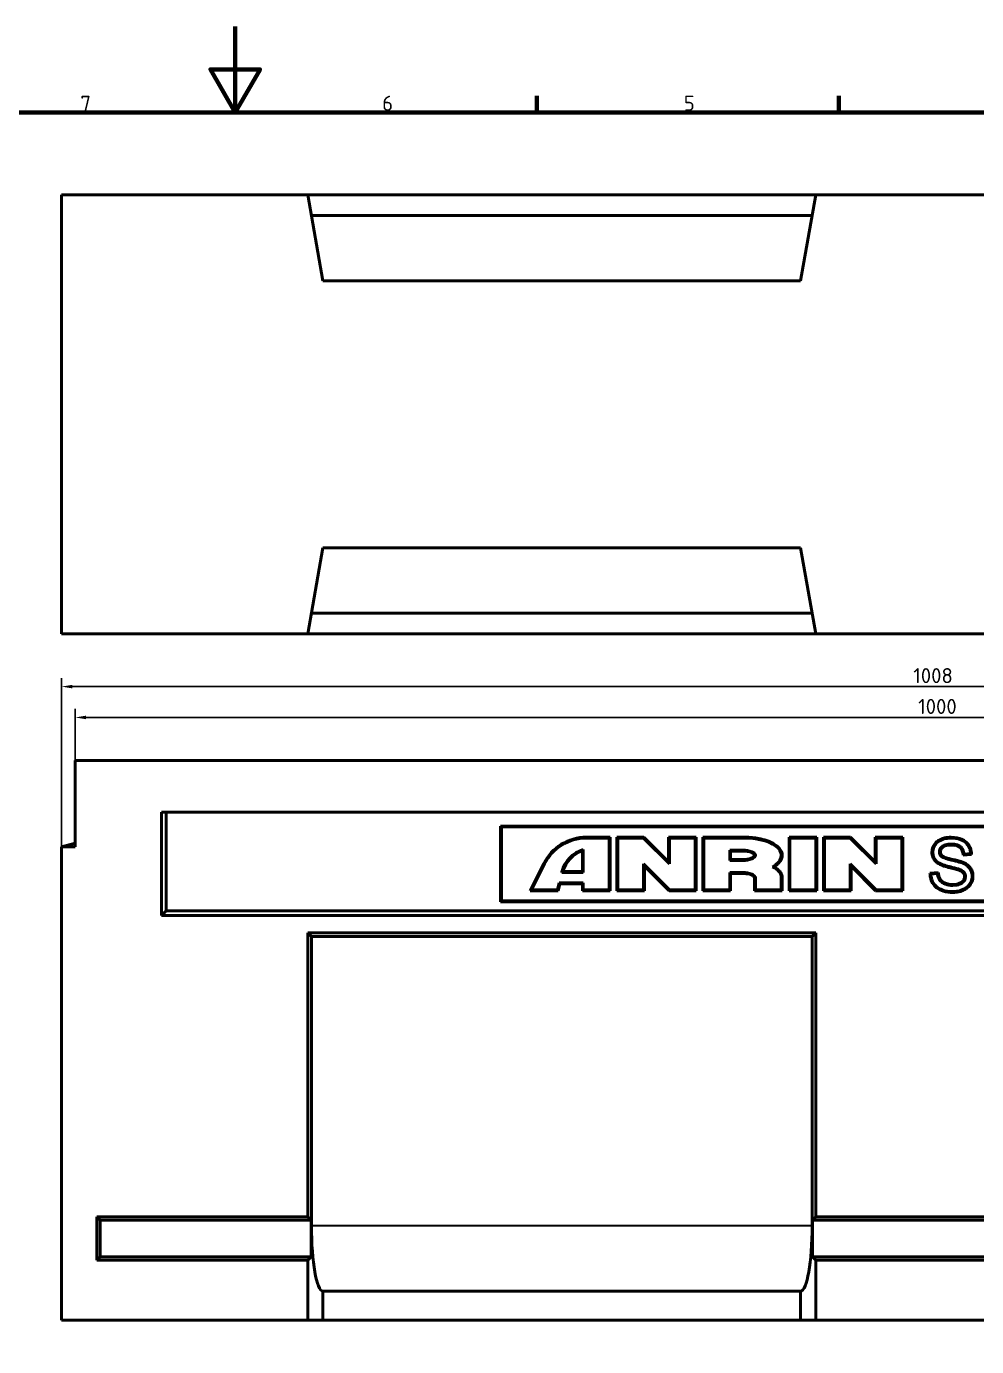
# Model space of a CAD drawing. Header units: millimetres. Extents: x 0 to 3089, y -40 to 1485.
# Drawn here: x 930 to 1482, y 718 to 1485 of the extents above; entities that cross this region are included whole.
import ezdxf

# ---------------------------------------------------------------- set-up
doc = ezdxf.new("R2010")
doc.units = ezdxf.units.MM
doc.header["$LTSCALE"] = 2.5
for name, color, linetype, lineweight in [('Bemaßung (ISO)', 7, 'Continuous', 25), ('Rahmen (ISO)', 7, 'Continuous', 70), ('Sichtbar (ISO)', 7, 'Continuous', 50), ('Sichtbar schmal (ISO)', 7, 'Continuous', 35)]:
    doc.layers.add(name, color=color, linetype=linetype, lineweight=lineweight)
doc.styles.add('Notiztext (DIN)', font='isocpeur.ttf')
doc.styles.add('TXT 3_5', font='isocpeur.ttf')
doc.dimstyles.new('Anrin Standard (DIN)', dxfattribs={"dimscale": 2.5, "dimtxt": 3.5, "dimasz": 2.5, "dimexe": 2, "dimexo": 0, "dimgap": 0.8, "dimtad": 1, "dimrnd": 1e-08, "dimtxsty": 'TXT 3_5', "dimcen": 0.09, "dimdle": 10, "dimclrd": 256, "dimclre": 256, "dimadec": 0, "dimazin": 2, "dimtfac": 0.714286, "dimtmove": 0, "dimatfit": 3, "dimfxl": 1, "dimtolj": 1, "dimlwd": -1, "dimlwe": -1, "dimarcsym": 0})

# ---------------------------------------------------------------- blocks, each defined once
blk = doc.blocks.new('Ränder Standardrahmen')
at = {"layer": 'Rahmen (ISO)'}
for p, q in [((490.58, 574), (490.58, 577.9)), ((560.67, 574), (560.67, 577.9))]:
    blk.add_line(p, q, dxfattribs=at)
at = {"layer": 'Rahmen (ISO)', "flags": 128}
for points in [[(420.5, 594), (420.5, 574), (414.73, 584), (426.27, 584), (420.5, 574)], [(20, 20), (20, 574), (821, 574), (821, 20), (20, 20)]]:
    blk.add_lwpolyline(points, dxfattribs=at)
at = {"layer": 'Rahmen (ISO)', "char_height": 3.5, "attachment_point": 7, "style": 'Notiztext (DIN)'}
for s, insert in [('7', (384.53, 574.4)), ('6', (454.62, 574.4)), ('5', (524.7, 574.4))]:
    blk.add_mtext(s, dxfattribs=dict(at, insert=insert))
blk = doc.blocks.new('*D30')
at = {"layer": 'Bemaßung (ISO)', "transparency": 16777216}
for p, q in [((958.37, 1058.7), (958.37, 1088.76)), ((1958.37, 1058.7), (1958.37, 1088.76)), ((1952.12, 1083.76), (964.62, 1083.76))]:
    blk.add_line(p, q, dxfattribs=at)
for points in [[(964.62, 1084.81), (964.62, 1082.72), (958.37, 1083.76)], [(1952.12, 1084.81), (1952.12, 1082.72), (1958.37, 1083.76)]]:
    blk.add_solid(points, dxfattribs=at)
at = {"layer": 'Defpoints', "color": 0, "transparency": 16777216}
for p in [(958.37, 1083.76), (958.37, 1058.7), (1958.37, 1058.7)]:
    blk.add_point(p, dxfattribs=at)
at = {"layer": 'Bemaßung (ISO)', "color": 0, "transparency": 16777216, "insert": (1447.84, 1094.51), "char_height": 8.75, "attachment_point": 1, "style": 'TXT 3_5'}
blk.add_mtext('\\A1;1000', dxfattribs=at)
blk = doc.blocks.new('*D35')
at = {"layer": 'Bemaßung (ISO)', "transparency": 16777216}
for p, q in [((950.37, 1008.7), (950.37, 1106.66)), ((1958.37, 1053.7), (1958.37, 1106.66)), ((956.62, 1101.66), (1952.12, 1101.66))]:
    blk.add_line(p, q, dxfattribs=at)
for points in [[(956.62, 1102.7), (956.62, 1100.62), (950.37, 1101.66)], [(1952.12, 1102.7), (1952.12, 1100.62), (1958.37, 1101.66)]]:
    blk.add_solid(points, dxfattribs=at)
at = {"layer": 'Defpoints', "color": 0, "transparency": 16777216}
for p in [(1958.37, 1101.66), (1958.37, 1053.7), (950.37, 1008.7)]:
    blk.add_point(p, dxfattribs=at)
at = {"layer": 'Bemaßung (ISO)', "color": 0, "transparency": 16777216, "insert": (1444.99, 1112.41), "char_height": 8.75, "attachment_point": 1, "style": 'TXT 3_5'}
blk.add_mtext('\\A1;1008', dxfattribs=at)

msp = doc.modelspace()

# ---------------------------------------------------------------- linework, layer by layer
at = {"layer": 'Sichtbar (ISO)'}
for p, q in [((1958.367, 1387.277), (950.367, 1387.277)), ((950.367, 1132.277), (950.367, 1387.277)), ((1102.183, 1337.277), (1093.367, 1387.277)), ((1388.367, 1387.277), (1379.55, 1337.277)), ((1095.483, 1375.277), (1386.251, 1375.277)), ((1379.55, 1337.277), (1102.183, 1337.277)), ((1093.367, 1132.277), (1102.183, 1182.277)), ((1102.183, 1182.277), (1379.55, 1182.277)), ((1379.55, 1182.277), (1388.367, 1132.277)), ((1095.483, 1144.277), (1386.251, 1144.277)), ((950.367, 1132.277), (1958.367, 1132.277)), ((958.367, 1008.703), (958.367, 1058.703)), ((1958.367, 1058.703), (958.367, 1058.703)), ((1008.367, 968.703), (1008.367, 1028.703)), ((1008.367, 1028.703), (1908.367, 1028.703)), ((1011.046, 971.383), (1011.046, 1028.703)), ((1205.367, 976.703), (1205.367, 1020.703)), ((1205.367, 1020.703), (1711.367, 1020.703)), ((1205.367, 1020.703), (1205.896, 1020.174)), ((1205.896, 1020.174), (1205.896, 977.232)), ((1710.838, 1020.174), (1205.896, 1020.174)), ((1255.137, 1014.232), (1268.896, 1014.232)), ((1268.367, 1013.703), (1255.137, 1013.703)), ((1268.896, 1014.232), (1268.367, 1013.703)), ((1268.367, 983.703), (1268.367, 1013.703)), ((1268.896, 1014.232), (1268.896, 983.174)), ((1272.838, 983.174), (1272.838, 1014.232)), ((1272.838, 1014.232), (1273.367, 1013.703)), ((1272.838, 1014.232), (1288.586, 1014.232)), ((1273.367, 1013.703), (1273.367, 983.703)), ((1288.367, 1013.703), (1273.367, 1013.703)), ((1288.586, 1014.232), (1288.367, 1013.703)), ((1303.367, 998.703), (1288.367, 1013.703)), ((1288.586, 1014.232), (1302.838, 999.98)), ((1302.838, 1014.232), (1318.896, 1014.232)), ((1302.838, 1014.232), (1303.367, 1013.703)), ((1302.838, 999.98), (1302.838, 1014.232)), ((1318.367, 1013.703), (1303.367, 1013.703)), ((1303.367, 1013.703), (1303.367, 998.703)), ((1318.896, 1014.232), (1318.367, 1013.703)), ((1318.367, 983.703), (1318.367, 1013.703)), ((1318.896, 1014.232), (1318.896, 983.174)), ((1322.838, 1014.232), (1347.367, 1014.232)), ((1322.838, 1014.232), (1323.367, 1013.703)), ((1322.838, 983.174), (1322.838, 1014.232)), ((1347.367, 1013.703), (1323.367, 1013.703)), ((1323.367, 1013.703), (1323.367, 983.703)), ((1372.838, 1014.232), (1388.896, 1014.232)), ((1372.838, 1014.232), (1373.367, 1013.703)), ((1372.838, 983.174), (1372.838, 1014.232)), ((1388.367, 1013.703), (1373.367, 1013.703)), ((1373.367, 1013.703), (1373.367, 983.703)), ((1388.896, 1014.232), (1388.367, 1013.703)), ((1388.367, 983.703), (1388.367, 1013.703)), ((1388.896, 1014.232), (1388.896, 983.174)), ((1392.838, 983.174), (1392.838, 1014.232)), ((1392.838, 1014.232), (1393.367, 1013.703)), ((1392.838, 1014.232), (1408.586, 1014.232)), ((1393.367, 1013.703), (1393.367, 983.703)), ((1408.367, 1013.703), (1393.367, 1013.703)), ((1408.586, 1014.232), (1408.367, 1013.703)), ((1423.367, 998.703), (1408.367, 1013.703)), ((1408.586, 1014.232), (1422.838, 999.98)), ((1422.838, 1014.232), (1438.896, 1014.232)), ((1422.838, 1014.232), (1423.367, 1013.703)), ((1422.838, 999.98), (1422.838, 1014.232)), ((1438.367, 1013.703), (1423.367, 1013.703)), ((1423.367, 1013.703), (1423.367, 998.703)), ((1438.896, 1014.232), (1438.367, 1013.703)), ((1438.367, 983.703), (1438.367, 1013.703)), ((1438.896, 1014.232), (1438.896, 983.174)), ((958.367, 1010.847), (950.367, 1008.703)), ((950.367, 733.703), (950.367, 1008.703)), ((958.367, 1008.703), (950.367, 1008.703)), ((1252.838, 994.232), (1252.838, 1006.273)), ((1253.367, 1006.992), (1253.367, 993.703)), ((1338.367, 1006.703), (1345.867, 1006.703)), ((1338.896, 1006.174), (1338.367, 1006.703)), ((1338.367, 1000.703), (1338.367, 1006.703)), ((1338.896, 1006.174), (1338.896, 1001.232)), ((1345.867, 1006.174), (1338.896, 1006.174)), ((1474.449, 1004.443), (1473.976, 1003.875)), ((1478.791, 1004.252), (1473.976, 1003.875)), ((1474.449, 1004.443), (1478.245, 1004.74)), ((1478.245, 1004.74), (1478.791, 1004.252)), ((1222.511, 983.174), (1230.394, 998.94)), ((1230.867, 998.703), (1223.367, 983.703)), ((1288.367, 983.703), (1288.367, 998.703)), ((1288.367, 998.703), (1303.367, 983.703)), ((1288.896, 997.426), (1288.367, 998.703)), ((1288.896, 997.426), (1288.896, 983.174)), ((1303.148, 983.174), (1288.896, 997.426)), ((1302.838, 999.98), (1303.367, 998.703)), ((1338.896, 1001.232), (1338.367, 1000.703)), ((1345.867, 1000.703), (1338.367, 1000.703)), ((1338.896, 1001.232), (1345.867, 1001.232)), ((1408.367, 983.703), (1408.367, 998.703)), ((1408.367, 998.703), (1423.367, 983.703)), ((1408.896, 997.426), (1408.367, 998.703)), ((1408.896, 997.426), (1408.896, 983.174)), ((1423.148, 983.174), (1408.896, 997.426)), ((1422.838, 999.98), (1423.367, 998.703)), ((1240.867, 993.703), (1240.971, 994.121)), ((1241.298, 994.04), (1240.867, 993.703)), ((1253.367, 993.703), (1240.867, 993.703)), ((1241.546, 994.232), (1252.838, 994.232)), ((1252.838, 994.232), (1253.367, 993.703)), ((1338.367, 983.703), (1338.367, 993.703)), ((1338.367, 993.703), (1345.867, 993.703)), ((1338.896, 993.174), (1338.367, 993.703)), ((1338.896, 993.174), (1338.896, 983.174)), ((1345.867, 993.174), (1338.896, 993.174)), ((1352.838, 983.174), (1352.838, 990.703)), ((1353.367, 990.703), (1353.367, 983.703)), ((1368.367, 983.703), (1368.367, 990.703)), ((1368.896, 990.703), (1368.896, 983.174)), ((1454.698, 993.311), (1459.455, 993.717)), ((1454.698, 993.311), (1455.242, 992.827)), ((1458.992, 993.147), (1455.242, 992.827)), ((1458.992, 993.147), (1459.455, 993.717)), ((1471.797, 995.548), (1471.607, 995.054)), ((1222.511, 983.174), (1223.367, 983.703)), ((1238.78, 983.174), (1222.511, 983.174)), ((1223.367, 983.703), (1238.367, 983.703)), ((1238.367, 983.703), (1239.367, 987.703)), ((1238.78, 983.174), (1238.367, 983.703)), ((1239.78, 987.174), (1238.78, 983.174)), ((1239.367, 987.703), (1253.367, 987.703)), ((1239.78, 987.174), (1239.367, 987.703)), ((1252.838, 987.174), (1239.78, 987.174)), ((1252.838, 987.174), (1253.367, 987.703)), ((1252.838, 983.174), (1252.838, 987.174)), ((1252.838, 983.174), (1253.367, 983.703)), ((1268.896, 983.174), (1252.838, 983.174)), ((1253.367, 987.703), (1253.367, 983.703)), ((1253.367, 983.703), (1268.367, 983.703)), ((1268.896, 983.174), (1268.367, 983.703)), ((1272.838, 983.174), (1273.367, 983.703)), ((1288.896, 983.174), (1272.838, 983.174)), ((1273.367, 983.703), (1288.367, 983.703)), ((1288.896, 983.174), (1288.367, 983.703)), ((1303.148, 983.174), (1303.367, 983.703)), ((1318.896, 983.174), (1303.148, 983.174)), ((1303.367, 983.703), (1318.367, 983.703)), ((1318.896, 983.174), (1318.367, 983.703)), ((1322.838, 983.174), (1323.367, 983.703)), ((1338.896, 983.174), (1322.838, 983.174)), ((1323.367, 983.703), (1338.367, 983.703)), ((1338.896, 983.174), (1338.367, 983.703)), ((1352.838, 983.174), (1353.367, 983.703)), ((1368.896, 983.174), (1352.838, 983.174)), ((1353.367, 983.703), (1368.367, 983.703)), ((1368.896, 983.174), (1368.367, 983.703)), ((1372.838, 983.174), (1373.367, 983.703)), ((1388.896, 983.174), (1372.838, 983.174)), ((1373.367, 983.703), (1388.367, 983.703)), ((1388.896, 983.174), (1388.367, 983.703)), ((1392.838, 983.174), (1393.367, 983.703)), ((1408.896, 983.174), (1392.838, 983.174)), ((1393.367, 983.703), (1408.367, 983.703)), ((1408.896, 983.174), (1408.367, 983.703)), ((1423.148, 983.174), (1423.367, 983.703)), ((1438.896, 983.174), (1423.148, 983.174)), ((1423.367, 983.703), (1438.367, 983.703)), ((1438.896, 983.174), (1438.367, 983.703)), ((1205.367, 976.703), (1205.896, 977.232)), ((1711.367, 976.703), (1205.367, 976.703)), ((1205.896, 977.232), (1710.838, 977.232)), ((1008.367, 968.703), (1011.046, 971.383)), ((1908.367, 968.703), (1008.367, 968.703)), ((1905.687, 971.383), (1011.046, 971.383)), ((1093.367, 958.703), (1388.367, 958.703)), ((1093.367, 958.703), (1095.483, 956.587)), ((1093.367, 793.703), (1093.367, 958.703)), ((1386.251, 956.587), (1388.367, 958.703)), ((1388.367, 958.703), (1388.367, 793.703)), ((1095.483, 956.587), (1386.251, 956.587)), ((1095.483, 956.587), (1095.483, 788.703)), ((1386.251, 788.703), (1386.251, 956.587)), ((970.867, 793.703), (1093.367, 793.703)), ((970.867, 793.703), (972.806, 791.764)), ((970.867, 768.703), (970.867, 793.703)), ((972.806, 791.764), (1095.306, 791.764)), ((972.806, 770.643), (972.806, 791.764)), ((1095.306, 791.764), (1093.367, 793.703)), ((1095.306, 770.643), (1095.306, 791.764)), ((1388.367, 793.703), (1386.427, 791.764)), ((1386.427, 791.764), (1386.427, 770.643)), ((1386.427, 791.764), (1530.306, 791.764)), ((1388.367, 793.703), (1528.367, 793.703)), ((970.867, 768.703), (972.806, 770.643)), ((1093.367, 768.703), (970.867, 768.703)), ((1095.306, 770.643), (972.806, 770.643)), ((1093.367, 768.703), (1095.306, 770.643)), ((1093.367, 733.703), (1093.367, 768.703)), ((1386.427, 770.643), (1388.367, 768.703)), ((1530.306, 770.643), (1386.427, 770.643)), ((1388.367, 768.703), (1388.367, 733.703)), ((1528.367, 768.703), (1388.367, 768.703)), ((1102.183, 750.703), (1379.55, 750.703)), ((1102.183, 750.703), (1102.183, 733.703)), ((1379.55, 733.703), (1379.55, 750.703)), ((1950.117, 733.703), (950.367, 733.703))]:
    msp.add_line(p, q, dxfattribs=at)
for centre, radius, start, end in [((1255.137, 986.568), 27.664, 90, 153.434949), ((1255.137, 986.568), 27.135, 90, 153.434949), ((1258.367, 989.772), 17.931, 106.191505, 165.963757), ((1258.367, 989.772), 17.402, 108.52528, 165.150233)]:
    msp.add_arc(centre, radius, start, end, dxfattribs=at)
for centre, major_axis, ratio, start_param, end_param in [((1347.367, 1003.703), (21, 0), 0.4761905, 5.5627909, 7.8539816), ((1345.867, 1003.703), (7.5, 0), 0.4, 4.712389, 7.8539816), ((1345.867, 990.703), (22.5, 0), 0.4444444, 0, 0.6949133), ((1345.867, 990.703), (-7.5, 0), 0.4, 3.1415927, 4.712389), ((1102.183, 788.703), (0, -38), 0.176327, 4.712389, 6.2831853), ((1379.55, 788.703), (0, -38), 0.176327, 0, 1.5707963)]:
    msp.add_ellipse(centre, major_axis=major_axis, ratio=ratio, start_param=start_param, end_param=end_param, dxfattribs=at)
for points, knots in [([(1347.367, 1014.232), (1348.715, 1014.232), (1350.07, 1014.171), (1352.718, 1013.927), (1354.026, 1013.745), (1358.622, 1012.864), (1361.559, 1011.84), (1365.296, 1009.676), (1366.463, 1008.732), (1367.893, 1007.005), (1368.364, 1006.217), (1368.856, 1004.659), (1368.939, 1003.948), (1368.81, 1002.516), (1368.606, 1001.836), (1367.889, 1000.376), (1367.319, 999.643), (1365.944, 998.279), (1365.1, 997.652), (1364.216, 997.111)], [0, 0, 0, 0, 0.4044689, 0.4044689, 0.7979851, 0.7979851, 1.8092516, 1.8092516, 2.4455922, 2.4455922, 2.8811641, 2.8811641, 3.2280596, 3.2280596, 3.5699612, 3.5699612, 4.0070151, 4.0070151, 4.4958542, 4.4958542, 4.4958542, 4.4958542]), ([(1455.833, 1005.426), (1455.833, 1006.508), (1456.037, 1007.552), (1456.747, 1009.251), (1457.252, 1010.206), (1458.841, 1011.851), (1459.687, 1012.435), (1461.408, 1013.275), (1462.277, 1013.577), (1464.387, 1014.099), (1465.665, 1014.232), (1466.949, 1014.232)], [0, 0, 0, 0, 0.3247153, 0.3247153, 0.5524761, 0.5524761, 0.7405283, 0.7405283, 0.9005719, 0.9005719, 1.1317105, 1.1317105, 1.1317105, 1.1317105]), ([(1466.949, 1013.703), (1465.919, 1013.703), (1464.892, 1013.615), (1462.642, 1013.167), (1461.723, 1012.813), (1460.204, 1012.129), (1459.351, 1011.58), (1457.744, 1009.993), (1457.236, 1009.048), (1456.552, 1007.414), (1456.362, 1006.439), (1456.362, 1005.426)], [-0.93273721, -0.93273721, -0.93273721, -0.93273721, -0.83602748, -0.83602748, -0.71732403, -0.71732403, -0.53116248, -0.53116248, -0.30395127, -0.30395127, 0, 0, 0, 0]), ([(1466.949, 1014.232), (1469.756, 1014.232), (1471.692, 1013.685), (1474.142, 1012.652), (1475.148, 1012.027), (1476.808, 1010.43), (1477.417, 1009.542), (1478.243, 1007.797), (1478.498, 1006.966), (1478.729, 1005.569), (1478.761, 1005.128), (1478.791, 1004.252)], [0, 0, 0, 0, 0.8420932, 0.8420932, 1.5275606, 1.5275606, 2.166154, 2.166154, 2.6965474, 2.6965474, 3.0229193, 3.0229193, 3.0229193, 3.0229193]), ([(1478.245, 1004.74), (1478.223, 1005.367), (1478.145, 1005.989), (1477.865, 1007.193), (1477.669, 1007.765), (1476.98, 1009.243), (1476.388, 1010.109), (1474.598, 1011.81), (1473.48, 1012.383), (1470.758, 1013.442), (1468.848, 1013.703), (1466.949, 1013.703)], [-1.4077083, -1.4077083, -1.4077083, -1.4077083, -1.2597825, -1.2597825, -1.1165289, -1.1165289, -0.8757501, -0.8757501, -0.5697176, -0.5697176, 0, 0, 0, 0]), ([(1345.867, 1001.232), (1347.653, 1001.232), (1349.362, 1001.495), (1351.288, 1002.178), (1351.785, 1002.432), (1352.39, 1002.879), (1352.566, 1003.06), (1352.739, 1003.323), (1352.799, 1003.439), (1352.843, 1003.664), (1352.842, 1003.754), (1352.8, 1003.954), (1352.753, 1004.057), (1352.603, 1004.296), (1352.468, 1004.447), (1352.001, 1004.834), (1351.608, 1005.067), (1349.773, 1005.842), (1347.877, 1006.174), (1345.867, 1006.174)], [0, 0, 0, 0, 0.5360038, 0.5360038, 0.792815, 0.792815, 0.9662477, 0.9662477, 1.0571426, 1.0571426, 1.1195996, 1.1195996, 1.1940271, 1.1940271, 1.3097533, 1.3097533, 1.4911071, 1.4911071, 1.9715733, 1.9715733, 1.9715733, 1.9715733]), ([(1460.368, 998.441), (1459.344, 998.975), (1458.395, 999.653), (1456.986, 1001.263), (1456.594, 1002.006), (1455.993, 1003.541), (1455.833, 1004.471), (1455.833, 1005.426)], [0.0002661, 0.0002661, 0.0002661, 0.0002661, 0.3468142, 0.3468142, 0.6420018, 0.6420018, 1.0479398, 1.0479398, 1.0479398, 1.0479398]), ([(1456.362, 1005.426), (1456.362, 1004.6), (1456.489, 1003.794), (1456.994, 1002.39), (1457.361, 1001.652), (1458.714, 1000.076), (1459.631, 999.422), (1460.615, 998.909)], [-0.98161497, -0.98161497, -0.98161497, -0.98161497, -0.62291989, -0.62291989, -0.33310625, -0.33310625, 0, 0, 0, 0]), ([(1460.181, 1005.7), (1460.181, 1005.997), (1460.213, 1006.29), (1460.348, 1006.863), (1460.449, 1007.134), (1460.854, 1007.927), (1461.248, 1008.381), (1462.029, 1009.043), (1462.568, 1009.441), (1464.659, 1010.101), (1465.941, 1010.205), (1467.109, 1010.205)], [-1.5073902, -1.5073902, -1.5073902, -1.5073902, -1.2945616, -1.2945616, -1.0852652, -1.0852652, -0.6556262, -0.6556262, -0.3504148, -0.3504148, 0, 0, 0, 0]), ([(1461.347, 1003.025), (1461.152, 1003.201), (1460.975, 1003.395), (1460.672, 1003.814), (1460.549, 1004.034), (1460.262, 1004.724), (1460.181, 1005.207), (1460.181, 1005.7)], [-0.30309749, -0.30309749, -0.30309749, -0.30309749, -0.22417488, -0.22417488, -0.14801654, -0.14801654, 0, 0, 0, 0]), ([(1467.109, 1009.676), (1465.911, 1009.676), (1464.553, 1009.563), (1462.712, 1008.888), (1462.304, 1008.583), (1461.645, 1008.024), (1461.297, 1007.628), (1460.941, 1006.938), (1460.854, 1006.703), (1460.737, 1006.208), (1460.71, 1005.955), (1460.71, 1005.7)], [0, 0, 0, 0, 0.3593294, 0.3593294, 0.587319, 0.587319, 0.9347087, 0.9347087, 1.1030086, 1.1030086, 1.2726754, 1.2726754, 1.2726754, 1.2726754]), ([(1460.71, 1005.7), (1460.71, 1005.278), (1460.777, 1004.863), (1461.023, 1004.272), (1461.129, 1004.084), (1461.386, 1003.73), (1461.535, 1003.567), (1461.699, 1003.42)], [0, 0, 0, 0, 0.12669502, 0.12669502, 0.19177567, 0.19177567, 0.25780652, 0.25780652, 0.25780652, 0.25780652]), ([(1467.109, 1010.205), (1468.247, 1010.205), (1469.449, 1010.088), (1471.48, 1009.416), (1472.064, 1009.006), (1472.948, 1008.27), (1473.374, 1007.733), (1474.129, 1006.288), (1474.353, 1005.368), (1474.449, 1004.443)], [-0.77838503, -0.77838503, -0.77838503, -0.77838503, -0.62400557, -0.62400557, -0.48858141, -0.48858141, -0.27901034, -0.27901034, 0, 0, 0, 0]), ([(1473.976, 1003.875), (1473.859, 1005.005), (1473.782, 1005.56), (1473.217, 1006.973), (1472.879, 1007.52), (1471.945, 1008.477), (1471.414, 1008.801), (1470.313, 1009.277), (1469.698, 1009.435), (1468.436, 1009.636), (1467.765, 1009.676), (1467.109, 1009.676)], [0.0919547, 0.0919547, 0.0919547, 0.0919547, 0.5190072, 0.5190072, 0.8398661, 0.8398661, 1.1761025, 1.1761025, 1.5377373, 1.5377373, 1.9198678, 1.9198678, 1.9198678, 1.9198678]), ([(1363.149, 997.106), (1363.427, 997.107), (1363.697, 997.108), (1364.046, 997.11), (1364.131, 997.11), (1364.216, 997.111)], [-0.47626745, -0.47626745, -0.47626745, -0.47626745, -0.2370083, -0.2370083, -0.15802827, -0.15802827, -0.15802827, -0.15802827]), ([(1364.216, 997.111), (1365.559, 996.306), (1366.645, 995.409), (1367.881, 993.892), (1368.26, 993.286), (1368.764, 992.009), (1368.896, 991.366), (1368.896, 990.703)], [0.0959839, 0.0959839, 0.0959839, 0.0959839, 0.5859288, 0.5859288, 0.8649168, 0.8649168, 1.1257444, 1.1257444, 1.1257444, 1.1257444]), ([(1471.607, 995.054), (1470.891, 995.337), (1469.666, 995.691), (1465.286, 996.76), (1462.131, 997.5), (1460.368, 998.441)], [0.00486551, 0.00486551, 0.00486551, 0.00486551, 0.22937539, 0.22937539, 0.38148387, 0.38148387, 0.38148387, 0.38148387]), ([(1460.615, 998.909), (1462.334, 997.991), (1465.539, 997.25), (1469.467, 996.276), (1471.029, 995.852), (1471.797, 995.548)], [-0.54579006, -0.54579006, -0.54579006, -0.54579006, -0.2475967, -0.2475967, 0, 0, 0, 0]), ([(1461.699, 1003.42), (1461.67, 1003.387), (1461.64, 1003.354), (1461.524, 1003.223), (1461.434, 1003.123), (1461.347, 1003.025)], [0.15078842, 0.15078842, 0.15078842, 0.15078842, 0.22650855, 0.22650855, 0.45414353, 0.45414353, 0.45414353, 0.45414353]), ([(1474.038, 998.978), (1473.19, 999.364), (1471.972, 999.735), (1468.949, 1000.563), (1467.403, 1000.865), (1464.554, 1001.596), (1463.144, 1002.016), (1461.87, 1002.651), (1461.57, 1002.828), (1461.347, 1003.025)], [-0.92605034, -0.92605034, -0.92605034, -0.92605034, -0.72661213, -0.72661213, -0.37418769, -0.37418769, -0.08936647, -0.08936647, 0, 0, 0, 0]), ([(1461.699, 1003.42), (1461.887, 1003.255), (1462.146, 1003.109), (1463.033, 1002.647), (1464.045, 1002.318), (1466.263, 1001.672), (1467.49, 1001.431), (1472.503, 1000.206), (1473.702, 999.712), (1474.259, 999.458)], [0.0002768, 0.0002768, 0.0002768, 0.0002768, 0.0751466, 0.0751466, 0.4042929, 0.4042929, 1.0107881, 1.0107881, 2.1418217, 2.1418217, 2.1418217, 2.1418217]), ([(1479.137, 991.661), (1479.137, 992.625), (1478.986, 993.569), (1478.399, 995.104), (1477.978, 995.968), (1476.263, 997.761), (1475.175, 998.449), (1474.038, 998.978)], [-1.2666891, -1.2666891, -1.2666891, -1.2666891, -0.7438183, -0.7438183, -0.3762094, -0.3762094, 0, 0, 0, 0]), ([(1474.259, 999.458), (1474.917, 999.152), (1476.279, 998.479), (1478.222, 996.497), (1478.661, 995.73), (1479.194, 994.571), (1479.378, 993.997), (1479.613, 992.828), (1479.666, 992.246), (1479.666, 991.661)], [0.01153066, 0.01153066, 0.01153066, 0.01153066, 0.19908474, 0.19908474, 0.32490069, 0.32490069, 0.43875394, 0.43875394, 0.54864986, 0.54864986, 0.54864986, 0.54864986]), ([(1352.838, 990.703), (1352.838, 990.778), (1352.826, 990.868), (1352.732, 991.106), (1352.65, 991.227), (1352.403, 991.514), (1352.182, 991.699), (1351.406, 992.18), (1350.758, 992.451), (1348.769, 992.996), (1347.342, 993.174), (1345.867, 993.174)], [0, 0, 0, 0, 0.02236643, 0.02236643, 0.04948084, 0.04948084, 0.09525104, 0.09525104, 0.17043579, 0.17043579, 0.28435268, 0.28435268, 0.28435268, 0.28435268]), ([(1468.047, 982.145), (1466.156, 982.145), (1464.185, 982.332), (1461.187, 983.235), (1459.822, 983.815), (1457.643, 985.569), (1456.867, 986.44), (1455.604, 988.542), (1455.178, 989.648), (1454.777, 991.62), (1454.729, 992.286), (1454.698, 993.311)], [0, 0, 0, 0, 0.5670777, 0.5670777, 0.9380464, 0.9380464, 1.1924022, 1.1924022, 1.4367543, 1.4367543, 1.6017716, 1.6017716, 1.6017716, 1.6017716]), ([(1455.242, 992.827), (1455.264, 992.082), (1455.355, 991.343), (1455.691, 989.918), (1455.928, 989.243), (1456.652, 987.737), (1457.319, 986.658), (1459.39, 984.753), (1460.56, 984.08), (1463.785, 982.902), (1465.978, 982.674), (1468.047, 982.674)], [-2.1355107, -2.1355107, -2.1355107, -2.1355107, -1.7937654, -1.7937654, -1.4640738, -1.4640738, -1.0278964, -1.0278964, -0.6207245, -0.6207245, 0, 0, 0, 0]), ([(1467.864, 986.218), (1466.424, 986.218), (1464.999, 986.43), (1463.149, 987.141), (1462.171, 987.557), (1460.691, 988.789), (1460.238, 989.355), (1459.383, 991.006), (1459.121, 992.084), (1458.992, 993.147)], [-1.8108661, -1.8108661, -1.8108661, -1.8108661, -0.8995902, -0.8995902, -0.5569492, -0.5569492, -0.3210983, -0.3210983, 0, 0, 0, 0]), ([(1459.455, 993.717), (1459.627, 992.303), (1459.795, 991.294), (1460.71, 989.632), (1461.109, 989.105), (1462.358, 988.118), (1463.018, 987.788), (1464.205, 987.279), (1464.923, 987.07), (1466.388, 986.805), (1467.126, 986.747), (1467.864, 986.747)], [0.0842603, 0.0842603, 0.0842603, 0.0842603, 0.5596702, 0.5596702, 0.7847523, 0.7847523, 0.9984182, 0.9984182, 1.2946414, 1.2946414, 1.5859003, 1.5859003, 1.5859003, 1.5859003]), ([(1475.318, 991.318), (1475.318, 990.999), (1475.285, 990.684), (1475.147, 990.064), (1475.044, 989.767), (1474.717, 989.077), (1474.418, 988.577), (1473.322, 987.566), (1472.628, 987.186), (1471.019, 986.559), (1469.721, 986.218), (1467.864, 986.218)], [-2.022155, -2.022155, -2.022155, -2.022155, -1.723525, -1.723525, -1.4268812, -1.4268812, -1.0075757, -1.0075757, -0.5570758, -0.5570758, 0, 0, 0, 0]), ([(1467.864, 986.747), (1469.706, 986.747), (1470.976, 987.09), (1472.495, 987.719), (1473.099, 988.064), (1473.973, 988.901), (1474.206, 989.27), (1474.507, 989.852), (1474.614, 990.132), (1474.756, 990.719), (1474.789, 991.016), (1474.789, 991.318)], [0, 0, 0, 0, 0.5527014, 0.5527014, 0.9377829, 0.9377829, 1.2423331, 1.2423331, 1.5035432, 1.5035432, 1.7637725, 1.7637725, 1.7637725, 1.7637725]), ([(1468.047, 982.674), (1469.066, 982.674), (1470.083, 982.764), (1472.023, 983.158), (1472.933, 983.447), (1474.676, 984.242), (1475.717, 984.842), (1477.657, 986.775), (1478.204, 987.814), (1478.93, 989.55), (1479.137, 990.585), (1479.137, 991.661)], [-1.2588598, -1.2588598, -1.2588598, -1.2588598, -1.0177024, -1.0177024, -0.7907668, -0.7907668, -0.5645585, -0.5645585, -0.3227969, -0.3227969, 0, 0, 0, 0]), ([(1479.666, 991.661), (1479.666, 990.515), (1479.445, 989.411), (1478.684, 987.59), (1478.126, 986.528), (1476.382, 984.736), (1475.52, 984.123), (1473.795, 983.226), (1472.736, 982.785), (1470.285, 982.25), (1469.168, 982.145), (1468.047, 982.145)], [0, 0, 0, 0, 0.343798, 0.343798, 0.5921124, 0.5921124, 0.7758212, 0.7758212, 0.9280823, 0.9280823, 1.0512024, 1.0512024, 1.0512024, 1.0512024]), ([(1474.789, 991.318), (1474.789, 991.789), (1474.714, 992.25), (1474.407, 993.004), (1474.205, 993.373), (1473.535, 994.056), (1473.145, 994.322), (1472.288, 994.792), (1471.849, 994.964), (1471.607, 995.054)], [0, 0, 0, 0, 0.14145303, 0.14145303, 0.24366436, 0.24366436, 0.3353176, 0.3353176, 0.44177543, 0.44177543, 0.44177543, 0.44177543]), ([(1471.797, 995.548), (1472.268, 995.372), (1472.741, 995.16), (1473.538, 994.693), (1473.888, 994.443), (1474.612, 993.727), (1474.857, 993.294), (1475.226, 992.404), (1475.318, 991.868), (1475.318, 991.318)], [-0.48137377, -0.48137377, -0.48137377, -0.48137377, -0.37665898, -0.37665898, -0.28927016, -0.28927016, -0.16500754, -0.16500754, 0, 0, 0, 0])]:
    msp.add_open_spline(points, degree=3, knots=knots, dxfattribs=at)
for points in [[(1253.367, 1006.992), (1253.097, 1006.632), (1252.838, 1006.273)], [(1241.546, 994.232), (1241.422, 994.137), (1241.298, 994.04)]]:
    msp.add_open_spline(points, degree=2, dxfattribs=at)
at = {"layer": 'Sichtbar schmal (ISO)'}
for p, q in [((1255.137, 1014.232), (1255.137, 1013.703)), ((1347.367, 1014.232), (1347.367, 1013.703)), ((1466.949, 1014.232), (1466.949, 1013.703)), ((1345.867, 1006.174), (1345.867, 1006.703)), ((1455.833, 1005.426), (1456.362, 1005.426)), ((1460.71, 1005.7), (1460.181, 1005.7)), ((1467.109, 1009.676), (1467.109, 1010.205)), ((1230.394, 998.94), (1230.867, 998.703)), ((1345.867, 1001.232), (1345.867, 1000.703)), ((1474.259, 999.458), (1474.038, 998.978)), ((1241.298, 994.04), (1240.971, 994.121)), ((1345.867, 993.174), (1345.867, 993.703)), ((1352.838, 990.703), (1353.367, 990.703)), ((1368.896, 990.703), (1368.367, 990.703)), ((1474.789, 991.318), (1475.318, 991.318)), ((1479.666, 991.661), (1479.137, 991.661)), ((1467.864, 986.747), (1467.864, 986.218)), ((1468.047, 982.145), (1468.047, 982.674)), ((1095.483, 788.703), (1386.251, 788.703))]:
    msp.add_line(p, q, dxfattribs=at)
msp.add_open_spline([(1460.615, 998.909), (1460.554, 998.792), (1460.492, 998.675), (1460.41, 998.519), (1460.389, 998.48), (1460.368, 998.441)], degree=3, knots=[0, 0, 0, 0, 0.22834401, 0.22834401, 0.30447347, 0.30447347, 0.30447347, 0.30447347], dxfattribs=at)

# ---------------------------------------------------------------- block references
at = {"xscale": 2.5, "yscale": 2.5, "zscale": 2.5}
msp.add_blockref('Ränder Standardrahmen', (0, 0), dxfattribs=at)

# ---------------------------------------------------------------- dimensions: what is measured, and where the dimension line sits
at = {"layer": 'Bemaßung (ISO)'}
dim = msp.add_linear_dim(base=(1958.367, 1101.658), p1=(950.367, 1008.703), p2=(1958.367, 1053.703), dimstyle='Anrin Standard (DIN)', override={"dimgap": 0.8, "dimdec": 2, "dimtol": 0, "dimlim": 0, "dimtp": 0, "dimtm": 0, "dimtdec": 2, "dimtofl": 0, "dimatfit": 1}, dxfattribs=at)
dim.commit()
dim.dimension.update_dxf_attribs({"geometry": '*D35', "text_midpoint": (1455.492, 1101.658), "dimtype": 160})
dim = msp.add_linear_dim(base=(958.367, 1083.764), p1=(1958.367, 1058.703), p2=(958.367, 1058.703), angle=180, dimstyle='Anrin Standard (DIN)', override={"dimgap": 0.8, "dimdec": 2, "dimtol": 0, "dimlim": 0, "dimtp": 0, "dimtm": 0, "dimtdec": 2, "dimtofl": 0, "dimatfit": 1}, dxfattribs=at)
dim.commit()
dim.dimension.update_dxf_attribs({"geometry": '*D30', "text_midpoint": (1458.342, 1083.764), "dimtype": 160})

doc.saveas('drawing.dxf')
